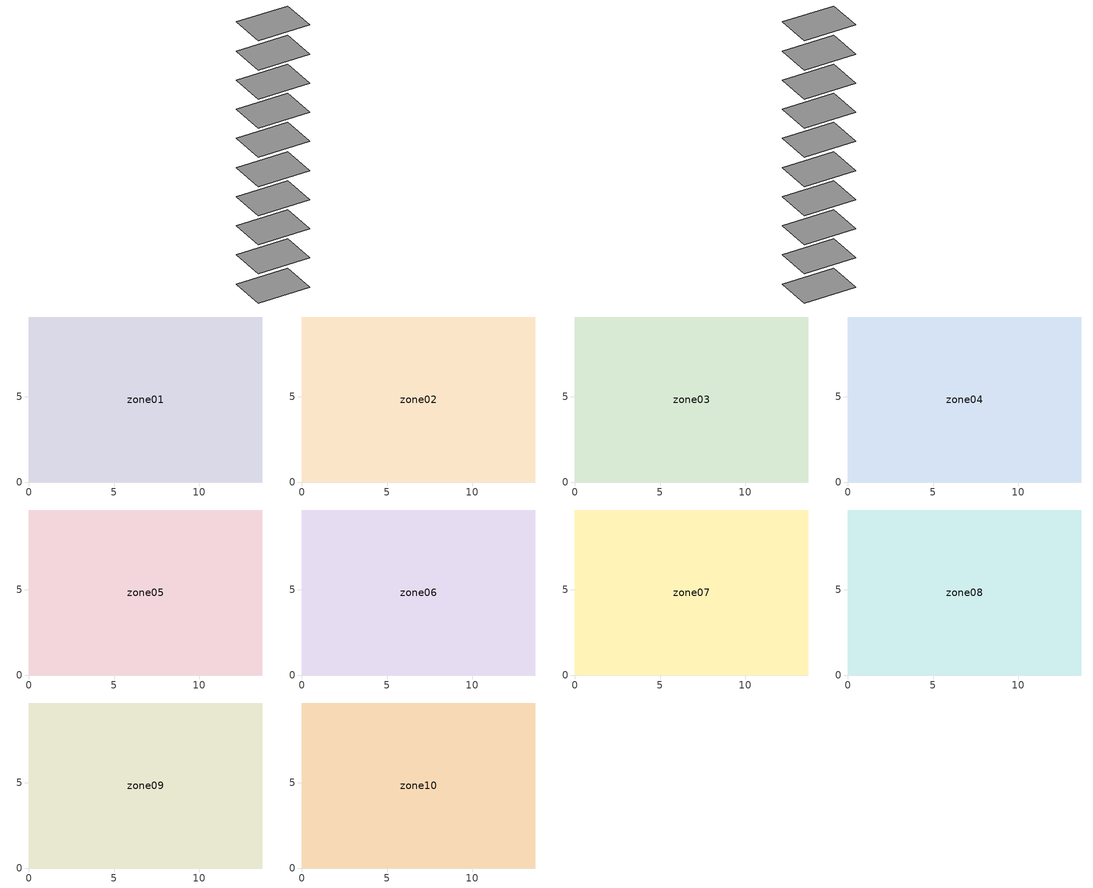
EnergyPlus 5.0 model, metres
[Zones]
zone01
 floor ground (GROUND_FLOOR): 0,0 0,9.7 13.7,9.7 13.7,0 z0
zone02
 floor ground (GROUND_FLOOR): 0,0 0,9.7 13.7,9.7 13.7,0 z7.8
zone03
 floor ground (GROUND_FLOOR): 0,0 0,9.7 13.7,9.7 13.7,0 z15.6
zone04
 floor ground (GROUND_FLOOR): 0,0 0,9.7 13.7,9.7 13.7,0 z23.4
zone05
 floor ground (GROUND_FLOOR): 0,0 0,9.7 13.7,9.7 13.7,0 z31.2
zone06
 floor ground (GROUND_FLOOR): 0,0 0,9.7 13.7,9.7 13.7,0 z39
zone07
 floor ground (GROUND_FLOOR): 0,0 0,9.7 13.7,9.7 13.7,0 z46.8
zone08
 floor ground (GROUND_FLOOR): 0,0 0,9.7 13.7,9.7 13.7,0 z54.6
zone09
 floor ground (GROUND_FLOOR): 0,0 0,9.7 13.7,9.7 13.7,0 z62.4
zone10
 floor ground (GROUND_FLOOR): 0,0 0,9.7 13.7,9.7 13.7,0 z70.2
[Building]
zone03: North Axis {deg}=0; Terrain=City; Loads Convergence Tolerance Value=0; Temperature Convergence Tolerance Value {deltaC}=0; Solar Distribution=FullInteriorAndExterior; Maximum Number of Warmup Days=0
[Site:Location]
not used: Latitude {deg}=0; Longitude {deg}=0; Time Zone {hr}=0; Elevation {m}=0
[Construction]
GROUND_FLOOR: 
[WindowProperty:ShadingControl]
ESHADE=0; ISHADE=INPUT 1*MAX_ISHADE : SHADECNTRL=ISHADE_INTERNAL
[SurfaceProperty:OtherSideCoefficients]
BOUNDARY=IDENTICAL; BOUNDARY=INPUT 1*TBOUNDARY; BOUNDARY=INPUT 1*TBOUNDARY_2; BOUNDARY=INPUT 1*TBOUNDARY_3; BOUNDARY=INPUT 1*TGROUND; BOUNDARY=20; BOUNDARY=15
[Zone]
zone01; zone02; zone03; zone04; zone05; zone06; zone07; zone08; zone09; zone10: 0, 0, 0, 0, , 1
